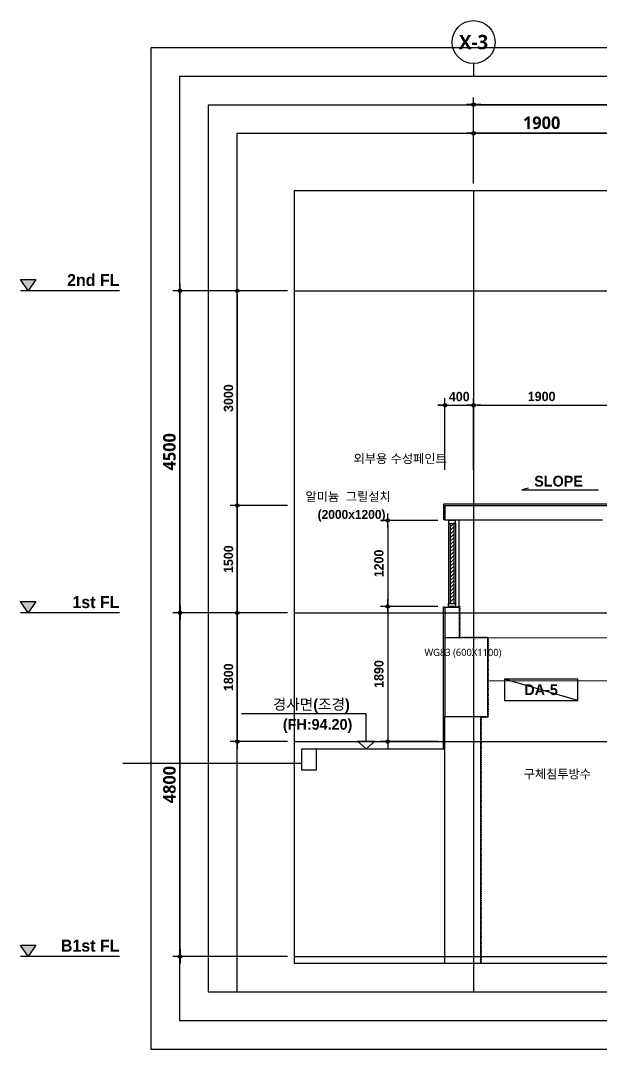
# Model space of a CAD drawing. Header units: millimetres. Extents: x 3106 to 82334, y 1073 to 28529.
# Drawn here: x 48342 to 56439, y 14154 to 28529 of the extents above; entities that cross this region are included whole.
import ezdxf
from ezdxf.enums import TextEntityAlignment as Align

# ---------------------------------------------------------------- set-up
doc = ezdxf.new("R2010")
doc.units = ezdxf.units.MM
doc.header["$LTSCALE"] = 50
doc.linetypes.add('HID', pattern=[0.5, 0.25, -0.25])
doc.linetypes.add('주단면도-1$0$STD_CENTER', pattern=[66, 60, -2, 2, -2])
doc.layers.get('Defpoints').update_dxf_attribs({"color": 153})
for name, color, linetype in [('0SYMB', 7, 'Continuous'), ('A-ANNO-DIM', 4, 'Continuous'), ('A-ANNO-TEXT1', 7, 'Continuous'), ('A-MARK', 7, 'Continuous'), ('A-MKXS-TEXT1', 3, 'Continuous'), ('A-ST-AXIS-BUB', 7, 'Continuous'), ('AA-XXXX-TXT2', 3, 'Continuous'), ('CON', 2, 'Continuous'), ('DIM', 7, 'Continuous'), ('ELE8', 8, 'Continuous'), ('FIN', 5, 'Continuous'), ('FIN2', 5, 'Continuous'), ('HID', 7, 'HID'), ('Leader', 7, 'Continuous'), ('WIN', 4, 'Continuous'), ('주단면도-1$0$A-ST-AXIS-CEN', 252, '주단면도-1$0$STD_CENTER'), ('주단면도-1$0$A-ST-CONC', 2, 'Continuous')]:
    doc.layers.add(name, color=color, linetype=linetype)
doc.layers.add('A-XXXX-NPLT', color=144, linetype='Continuous', lineweight=15, plot=False)
doc.layers.add('G(그리드1)', color=185, linetype='Continuous', plot=False)
doc.layers.add('G(그리드2)', color=235, linetype='Continuous', plot=False)
doc.styles.add('2020음성 1차', font='나눔고딕Bold.ttf')
doc.styles.add('SH_진천_나눔', font='')
doc.styles.add('맑은고딕', font='')
doc.styles.get('SH_진천_나눔').set_extended_font_data('NanumGothic', bold=True)
doc.styles.get('맑은고딕').set_extended_font_data('Malgun Gothic')
doc.dimstyles.new('SHP 50', dxfattribs={"dimscale": 50, "dimtxt": 3.5, "dimasz": 1, "dimexe": 2, "dimexo": 2, "dimgap": 1, "dimtad": 1, "dimdec": 0, "dimzin": 0, "dimdsep": 46, "dimtxsty": 'SH_진천_나눔', "dimblk": 'DIMDOT', "dimcen": 0.09, "dimclrd": 256, "dimclre": 256, "dimclrt": 3, "dimadec": 0, "dimazin": 1, "dimtfac": 1, "dimtdec": 0, "dimtix": 1, "dimtmove": 2, "dimatfit": 0, "dimldrblk": 'DIMDOT', "dimfxl": 1, "dimtolj": 1, "dimtzin": 0, "dimlwd": -1, "dimlwe": -1, "dimarcsym": 0})
doc.dimstyles.new('SHP 50내부', dxfattribs={"dimscale": 50, "dimtxt": 2.6, "dimasz": 1, "dimexe": 2, "dimexo": 2, "dimgap": 1, "dimtad": 1, "dimdec": 0, "dimzin": 0, "dimdsep": 46, "dimtxsty": '2020음성 1차', "dimblk": 'DIMDOT', "dimcen": 0.09, "dimclrd": 256, "dimclre": 256, "dimclrt": 3, "dimadec": 0, "dimazin": 1, "dimtfac": 1, "dimtdec": 0, "dimtix": 1, "dimtmove": 2, "dimatfit": 0, "dimldrblk": 'DIMDOT', "dimfxl": 1, "dimtolj": 1, "dimtzin": 0, "dimlwd": -1, "dimlwe": -1, "dimarcsym": 0})

# ---------------------------------------------------------------- blocks, each defined once
blk = doc.blocks.new('DIMDOT')
at = {"color": 0}
blk.add_line((-2, 0), (2, 0), dxfattribs=at)
for radius in [0.5, 0.25]:
    blk.add_circle((0, 0), radius, dxfattribs=at)
blk = doc.blocks.new('*D1186')
at = {"layer": 'Defpoints', "color": 0}
for p in [(59968, 27354), (54668, 26154), (59968, 26154)]:
    blk.add_point(p, dxfattribs=at)
at = {"layer": 'DIM'}
for p, q in [((54668, 26254), (54668, 27454)), ((54718, 27354), (59918, 27354)), ((59968, 26254), (59968, 27454))]:
    blk.add_line(p, q, dxfattribs=at)
at = {"layer": 'DIM', "linetype": 'ByBlock', "xscale": 50, "yscale": 50, "zscale": 50, "rotation": 180}
blk.add_blockref('DIMDOT', (54668, 27354), dxfattribs=at)
at = {"layer": 'DIM', "linetype": 'ByBlock', "xscale": 50, "yscale": 50, "zscale": 50}
blk.add_blockref('DIMDOT', (59968, 27354), dxfattribs=at)
at = {"layer": 'DIM', "color": 3, "insert": (57318, 27500), "char_height": 175, "attachment_point": 5, "style": 'SH_진천_나눔'}
blk.add_mtext('\\A1;5300', dxfattribs=at)
blk = doc.blocks.new('*D1187')
at = {"layer": 'Defpoints', "color": 0}
for p in [(54668, 26954), (54668, 26154), (56568, 26154)]:
    blk.add_point(p, dxfattribs=at)
at = {"layer": 'DIM'}
for p, q in [((54668, 26254), (54668, 27054)), ((56568, 26254), (56568, 27054)), ((56518, 26954), (54718, 26954))]:
    blk.add_line(p, q, dxfattribs=at)
at = {"layer": 'DIM', "linetype": 'ByBlock', "xscale": 50, "yscale": 50, "zscale": 50, "rotation": 180}
blk.add_blockref('DIMDOT', (54668, 26954), dxfattribs=at)
at = {"layer": 'DIM', "linetype": 'ByBlock', "xscale": 50, "yscale": 50, "zscale": 50}
blk.add_blockref('DIMDOT', (56568, 26954), dxfattribs=at)
at = {"layer": 'DIM', "color": 3, "insert": (55618, 27100), "char_height": 175, "attachment_point": 5, "style": 'SH_진천_나눔'}
blk.add_mtext('\\A1;1900', dxfattribs=at)
blk = doc.blocks.new('A-ST-AXIS-BUB-1')
at = {"layer": 'A-ST-AXIS-BUB'}
blk.add_line((0, 350), (0, 0), dxfattribs=at)
blk.add_circle((0, 950), 600, dxfattribs=at)
blk = doc.blocks.new('Level - GL_Architecture-538196-단면도-1')
at = {"layer": 'A-MARK'}
blk.add_hatch(color=256, dxfattribs=at).paths.add_polyline_path([(-50332, 900), (-49732, 0), (-49132, 900)], flags=0)
for p, q in [((-50332, 900), (-49132, 900)), ((-49732, 0), (-50332, 900)), ((-49132, 900), (-49732, 0)), ((-42506, 0), (-50332, 0))]:
    blk.add_line(p, q, dxfattribs=at)
blk = doc.blocks.new('*D1191')
at = {"layer": 'Defpoints', "color": 0}
for p in [(50568, 20254), (52168, 20254), (52168, 15454)]:
    blk.add_point(p, dxfattribs=at)
at = {"layer": 'DIM'}
for p, q in [((52068, 20254), (50468, 20254)), ((50568, 15504), (50568, 20204)), ((52068, 15454), (50468, 15454))]:
    blk.add_line(p, q, dxfattribs=at)
at = {"layer": 'DIM', "linetype": 'ByBlock', "xscale": 50, "yscale": 50, "zscale": 50}
for p, rotation in [((50568, 20254), 90), ((50568, 15454), 270)]:
    blk.add_blockref('DIMDOT', p, dxfattribs=dict(at, rotation=rotation))
at = {"layer": 'DIM', "color": 3, "insert": (50421, 17854), "char_height": 175, "attachment_point": 5, "rotation": 90, "style": 'SH_진천_나눔'}
blk.add_mtext('\\A1;4800', dxfattribs=at)
blk = doc.blocks.new('*D1193')
at = {"layer": 'A-ANNO-DIM'}
for p, q in [((54168, 21544), (53368, 21544)), ((53468, 21494), (53468, 20394)), ((54168, 20344), (53368, 20344))]:
    blk.add_line(p, q, dxfattribs=at)
at = {"layer": 'Defpoints', "color": 0}
for p in [(54268, 21544), (53468, 20344), (54268, 20344)]:
    blk.add_point(p, dxfattribs=at)
at = {"layer": 'A-ANNO-DIM', "linetype": 'ByBlock', "xscale": 50, "yscale": 50, "zscale": 50}
for p, rotation in [((53468, 21544), 90), ((53468, 20344), 270)]:
    blk.add_blockref('DIMDOT', p, dxfattribs=dict(at, rotation=rotation))
at = {"layer": 'A-ANNO-DIM', "color": 3, "insert": (53346, 20944), "char_height": 130, "attachment_point": 5, "rotation": 90, "style": '2020음성 1차'}
blk.add_mtext('\\A1;1200', dxfattribs=at)
blk = doc.blocks.new('*D1194')
at = {"layer": 'A-ANNO-DIM'}
for p, q in [((52068, 20254), (51268, 20254)), ((51368, 20204), (51368, 18504)), ((52068, 18454), (51268, 18454))]:
    blk.add_line(p, q, dxfattribs=at)
at = {"layer": 'Defpoints', "color": 0}
for p in [(52168, 20254), (51368, 18454), (52168, 18454)]:
    blk.add_point(p, dxfattribs=at)
at = {"layer": 'A-ANNO-DIM', "linetype": 'ByBlock', "xscale": 50, "yscale": 50, "zscale": 50}
for p, rotation in [((51368, 20254), 90), ((51368, 18454), 270)]:
    blk.add_blockref('DIMDOT', p, dxfattribs=dict(at, rotation=rotation))
at = {"layer": 'A-ANNO-DIM', "color": 3, "insert": (51246, 19354), "char_height": 130, "attachment_point": 5, "rotation": 90, "style": '2020음성 1차'}
blk.add_mtext('\\A1;1800', dxfattribs=at)
blk = doc.blocks.new('*D1200')
at = {"layer": 'Defpoints', "color": 0}
for p in [(50568, 24754), (52168, 24754), (52168, 20254)]:
    blk.add_point(p, dxfattribs=at)
at = {"layer": 'DIM'}
for p, q in [((52068, 24754), (50468, 24754)), ((50568, 20304), (50568, 24704)), ((52068, 20254), (50468, 20254))]:
    blk.add_line(p, q, dxfattribs=at)
at = {"layer": 'DIM', "linetype": 'ByBlock', "xscale": 50, "yscale": 50, "zscale": 50}
for p, rotation in [((50568, 24754), 90), ((50568, 20254), 270)]:
    blk.add_blockref('DIMDOT', p, dxfattribs=dict(at, rotation=rotation))
at = {"layer": 'DIM', "color": 3, "insert": (50421, 22504), "char_height": 175, "attachment_point": 5, "rotation": 90, "style": 'SH_진천_나눔'}
blk.add_mtext('\\A1;4500', dxfattribs=at)
blk = doc.blocks.new('*D1203')
at = {"layer": 'A-ANNO-DIM'}
for p, q in [((54668, 22254), (54668, 23254)), ((54718, 23154), (56518, 23154)), ((56568, 22254), (56568, 23254))]:
    blk.add_line(p, q, dxfattribs=at)
at = {"layer": 'Defpoints', "color": 0}
for p in [(56568, 23154), (54668, 22154), (56568, 22154)]:
    blk.add_point(p, dxfattribs=at)
at = {"layer": 'A-ANNO-DIM', "linetype": 'ByBlock', "xscale": 50, "yscale": 50, "zscale": 50, "rotation": 180}
blk.add_blockref('DIMDOT', (54668, 23154), dxfattribs=at)
at = {"layer": 'A-ANNO-DIM', "linetype": 'ByBlock', "xscale": 50, "yscale": 50, "zscale": 50}
blk.add_blockref('DIMDOT', (56568, 23154), dxfattribs=at)
at = {"layer": 'A-ANNO-DIM', "color": 3, "insert": (55618, 23276), "char_height": 130, "attachment_point": 5, "style": '2020음성 1차'}
blk.add_mtext('\\A1;1900', dxfattribs=at)
blk = doc.blocks.new('*D1204')
at = {"layer": 'A-ANNO-DIM'}
for p, q in [((54168, 20344), (53368, 20344)), ((53468, 20294), (53468, 18504)), ((54168, 18454), (53368, 18454))]:
    blk.add_line(p, q, dxfattribs=at)
at = {"layer": 'Defpoints', "color": 0}
for p in [(54268, 20344), (53468, 18454), (54268, 18454)]:
    blk.add_point(p, dxfattribs=at)
at = {"layer": 'A-ANNO-DIM', "linetype": 'ByBlock', "xscale": 50, "yscale": 50, "zscale": 50}
for p, rotation in [((53468, 20344), 90), ((53468, 18454), 270)]:
    blk.add_blockref('DIMDOT', p, dxfattribs=dict(at, rotation=rotation))
at = {"layer": 'A-ANNO-DIM', "color": 3, "insert": (53346, 19399), "char_height": 130, "attachment_point": 5, "rotation": 90, "style": '2020음성 1차'}
blk.add_mtext('\\A1;1890', dxfattribs=at)
blk = doc.blocks.new('*D1205')
at = {"layer": 'A-ANNO-DIM'}
for p, q in [((52068, 21754), (51268, 21754)), ((51368, 21704), (51368, 20304)), ((52068, 20254), (51268, 20254))]:
    blk.add_line(p, q, dxfattribs=at)
at = {"layer": 'Defpoints', "color": 0}
for p in [(52168, 21754), (51368, 20254), (52168, 20254)]:
    blk.add_point(p, dxfattribs=at)
at = {"layer": 'A-ANNO-DIM', "linetype": 'ByBlock', "xscale": 50, "yscale": 50, "zscale": 50}
for p, rotation in [((51368, 21754), 90), ((51368, 20254), 270)]:
    blk.add_blockref('DIMDOT', p, dxfattribs=dict(at, rotation=rotation))
at = {"layer": 'A-ANNO-DIM', "color": 3, "insert": (51246, 21004), "char_height": 130, "attachment_point": 5, "rotation": 90, "style": '2020음성 1차'}
blk.add_mtext('\\A1;1500', dxfattribs=at)
blk = doc.blocks.new('*D1206')
at = {"layer": 'A-ANNO-DIM'}
for p, q in [((52068, 24754), (51268, 24754)), ((51368, 24704), (51368, 21804)), ((52068, 21754), (51268, 21754))]:
    blk.add_line(p, q, dxfattribs=at)
at = {"layer": 'Defpoints', "color": 0}
for p in [(52168, 24754), (51368, 21754), (52168, 21754)]:
    blk.add_point(p, dxfattribs=at)
at = {"layer": 'A-ANNO-DIM', "linetype": 'ByBlock', "xscale": 50, "yscale": 50, "zscale": 50}
for p, rotation in [((51368, 24754), 90), ((51368, 21754), 270)]:
    blk.add_blockref('DIMDOT', p, dxfattribs=dict(at, rotation=rotation))
at = {"layer": 'A-ANNO-DIM', "color": 3, "insert": (51246, 23254), "char_height": 130, "attachment_point": 5, "rotation": 90, "style": '2020음성 1차'}
blk.add_mtext('\\A1;3000', dxfattribs=at)
blk = doc.blocks.new('*D1212')
at = {"layer": 'A-ANNO-DIM'}
for p, q in [((54218, 23154), (54168, 23154)), ((54268, 22254), (54268, 23254)), ((54268, 23154), (54668, 23154)), ((54668, 22254), (54668, 23254)), ((54718, 23154), (54768, 23154))]:
    blk.add_line(p, q, dxfattribs=at)
at = {"layer": 'Defpoints', "color": 0}
for p in [(54668, 23154), (54268, 22154), (54668, 22154)]:
    blk.add_point(p, dxfattribs=at)
at = {"layer": 'A-ANNO-DIM', "linetype": 'ByBlock', "xscale": 50, "yscale": 50, "zscale": 50}
blk.add_blockref('DIMDOT', (54268, 23154), dxfattribs=at)
at = {"layer": 'A-ANNO-DIM', "linetype": 'ByBlock', "xscale": 50, "yscale": 50, "zscale": 50, "rotation": 180}
blk.add_blockref('DIMDOT', (54668, 23154), dxfattribs=at)
at = {"layer": 'A-ANNO-DIM', "color": 3, "insert": (54468, 23275), "char_height": 130, "attachment_point": 5, "style": '2020음성 1차'}
blk.add_mtext('\\A1;400', dxfattribs=at)

msp = doc.modelspace()

# ---------------------------------------------------------------- linework, layer by layer
at = {"layer": '0SYMB'}
msp.add_lwpolyline([(56122.5, 19329.3), (55097.5, 19329.3), (55097.5, 19029.3), (56122.5, 19029.3)], close=True, dxfattribs=at)
at = {"layer": 'A-MARK'}
for p, q in [((53167.5, 18840.9), (51427.1, 18840.9)), ((53167.5, 18460.4), (53167.5, 18840.9)), ((53047.1, 18460.4), (53287.9, 18460.4)), ((53167.5, 18353.9), (53047.1, 18460.4)), ((53287.9, 18460.4), (53167.5, 18353.9))]:
    msp.add_line(p, q, dxfattribs=at)
at = {"layer": 'A-XXXX-NPLT'}
for p, q in [((63092.5, 19903.9), (54867.5, 19903.9)), ((63092.5, 19303.9), (54867.5, 19303.9))]:
    msp.add_line(p, q, dxfattribs=at)
msp.add_lwpolyline([(54267.5, 18803.9), (54867.5, 18803.9), (54867.5, 19903.9), (54267.5, 19903.9)], close=True, dxfattribs=at)
at = {"layer": 'CON', "ltscale": 200}
for p, q in [((54267.5, 21753.9), (54267.5, 21553.9)), ((54267.5, 20333.9), (54467.5, 20333.9))]:
    msp.add_line(p, q, dxfattribs=at)
at = {"layer": 'ELE8'}
msp.add_line((54467.5, 20333.9), (54467.5, 21553.9), dxfattribs=at)
at = {"layer": 'FIN'}
for points in [[(54392.5, 21513.9), (54392.5, 21503.9), (54342.5, 21453.9), (54342.5, 21443.9)], [(54392.5, 21463.9), (54392.5, 21453.9), (54342.5, 21403.9), (54342.5, 21393.9)], [(54392.5, 21413.9), (54392.5, 21403.9), (54342.5, 21353.9), (54342.5, 21343.9)], [(54392.5, 21363.9), (54392.5, 21353.9), (54342.5, 21303.9), (54342.5, 21293.9)], [(54392.5, 21313.9), (54392.5, 21303.9), (54342.5, 21253.9), (54342.5, 21243.9)], [(54392.5, 21263.9), (54392.5, 21253.9), (54342.5, 21203.9), (54342.5, 21193.9)], [(54392.5, 21213.9), (54392.5, 21203.9), (54342.5, 21153.9), (54342.5, 21143.9)], [(54392.5, 21163.9), (54392.5, 21153.9), (54342.5, 21103.9), (54342.5, 21093.9)], [(54392.5, 21113.9), (54392.5, 21103.9), (54342.5, 21053.9), (54342.5, 21043.9)], [(54392.5, 21063.9), (54392.5, 21053.9), (54342.5, 21003.9), (54342.5, 20993.9)], [(54392.5, 21013.9), (54392.5, 21003.9), (54342.5, 20953.9), (54342.5, 20943.9)], [(54392.5, 20963.9), (54392.5, 20953.9), (54342.5, 20903.9), (54342.5, 20893.9)], [(54392.5, 20913.9), (54392.5, 20903.9), (54342.5, 20853.9), (54342.5, 20843.9)], [(54392.5, 20863.9), (54392.5, 20853.9), (54342.5, 20803.9), (54342.5, 20793.9)], [(54392.5, 20813.9), (54392.5, 20803.9), (54342.5, 20753.9), (54342.5, 20743.9)], [(54392.5, 20763.9), (54392.5, 20753.9), (54342.5, 20703.9), (54342.5, 20693.9)], [(54392.5, 20713.9), (54392.5, 20703.9), (54342.5, 20653.9), (54342.5, 20643.9)], [(54392.5, 20663.9), (54392.5, 20653.9), (54342.5, 20603.9), (54342.5, 20593.9)], [(54392.5, 20613.9), (54392.5, 20603.9), (54342.5, 20553.9), (54342.5, 20543.9)], [(54392.5, 20563.9), (54392.5, 20553.9), (54342.5, 20503.9), (54342.5, 20493.9)], [(54392.5, 20513.9), (54392.5, 20503.9), (54342.5, 20453.9), (54342.5, 20443.9)], [(54392.5, 20463.9), (54392.5, 20453.9), (54342.5, 20403.9), (54342.5, 20393.9)]]:
    msp.add_lwpolyline(points, dxfattribs=at)
at = {"layer": 'FIN2'}
for p, q in [((56687.5, 21773.9), (54247.5, 21773.9)), ((54267.5, 21553.9), (54247.5, 21553.9)), ((54267.5, 20333.9), (54247.5, 20333.9))]:
    msp.add_line(p, q, dxfattribs=at)
at = {"layer": 'FIN2', "ltscale": 200}
for p, q in [((54247.5, 21773.9), (54247.5, 21553.9)), ((54247.5, 18353.9), (54247.5, 20333.9))]:
    msp.add_line(p, q, dxfattribs=at)
at = {"layer": 'G(그리드1)'}
for points in [[(50167.5, 28153.9), (73267.5, 28153.9), (73267.5, 14153.9), (50167.5, 14153.9)], [(50567.5, 27753.9), (72867.5, 27753.9), (72867.5, 14553.9), (50567.5, 14553.9)], [(50967.5, 27353.9), (72467.5, 27353.9), (72467.5, 14953.9), (50967.5, 14953.9)], [(51367.5, 26953.9), (72067.5, 26953.9), (72067.5, 14953.9), (51367.5, 14953.9)], [(52167.5, 26153.9), (71267.5, 26153.9), (71267.5, 15353.9), (52167.5, 15353.9)]]:
    msp.add_lwpolyline(points, close=True, dxfattribs=at)
at = {"layer": 'G(그리드2)'}
msp.add_line((56122.5, 19029.3), (55097.5, 19329.3), dxfattribs=at)
at = {"layer": 'HID', "color": 8}
for p, q in [((54417.5, 20343.9), (54477.5, 20343.9)), ((54477.5, 20343.9), (54477.5, 19913.9)), ((54477.5, 19913.9), (54877.5, 19913.9)), ((54877.5, 18793.9), (54877.5, 19913.9)), ((54777.5, 15353.9), (54777.5, 18793.9)), ((54777.5, 18793.9), (54877.5, 18793.9))]:
    msp.add_line(p, q, dxfattribs=at)
at = {"layer": 'Leader'}
for points in [[(55047.5, 21773.9, 0, 31.3, 0), (55000.6, 21855.1, 0, 0, 0), (54680.9, 22408.9, 0, 0, 0), (54402.5, 22408.9, 0, 0, 0)], [(54317.5, 21243.9, 0, 31.3, 0), (54270.6, 21325.1, 0, 0, 0), (53950.9, 21878.9, 0, 0, 0), (53672.5, 21878.9, 0, 0, 0)], [(54777.5, 17654.2, 0, 31.3, 0), (54824.4, 17735.4, 0, 0, 0), (54984.2, 18012.3, 0, 0, 0), (55262.6, 18012.3, 0, 0, 0)]]:
    msp.add_lwpolyline(points, format="xyseb", dxfattribs=at)
msp.add_lwpolyline([(55434.7, 21996.6), (55341.9, 21971.8), (56410.3, 21971.8)], dxfattribs=at)
msp.add_lwpolyline([(55434.7, 21996.6), (55341.9, 21971.8), (56410.3, 21971.8)], dxfattribs=at)
at = {"layer": 'WIN'}
for p, q in [((54317.5, 21503.9), (54317.5, 20383.9)), ((54417.5, 21503.9), (54417.5, 20383.9))]:
    msp.add_line(p, q, dxfattribs=at)
at = {"layer": 'WIN', "color": 8}
for p, q in [((54342.5, 21503.9), (54342.5, 20383.9)), ((54392.5, 21503.9), (54392.5, 20383.9))]:
    msp.add_line(p, q, dxfattribs=at)
at = {"layer": 'WIN'}
for points in [[(54317.5, 21503.9), (54317.5, 21503.9), (54317.5, 21503.9), (54317.5, 21503.9), (54417.5, 21503.9), (54417.5, 21543.9), (54317.5, 21543.9), (54317.5, 21503.9)], [(54317.5, 20383.9), (54317.5, 20383.9), (54317.5, 20383.9), (54317.5, 20383.9), (54417.5, 20383.9), (54417.5, 20343.9), (54317.5, 20343.9), (54317.5, 20383.9)]]:
    msp.add_lwpolyline(points, close=True, dxfattribs=at)
at = {"layer": '주단면도-1$0$A-ST-AXIS-CEN', "linetype": 'Continuous'}
for p, q in [((54667.5, 26153.9), (54667.5, 14953.9)), ((52167.5, 24753.9), (71267.5, 24753.9)), ((52167.5, 20253.9), (71267.5, 20253.9)), ((52167.5, 18453.9), (71267.5, 18453.9)), ((52167.5, 15453.9), (71267.5, 15453.9))]:
    msp.add_line(p, q, dxfattribs=at)
at = {"layer": '주단면도-1$0$A-ST-CONC'}
for p, q in [((54267.5, 21753.9), (56667.5, 21753.9)), ((54267.5, 21553.9), (56467.5, 21553.9)), ((54267.5, 20333.9), (54267.5, 19903.9)), ((54467.5, 20333.9), (54467.5, 19903.9)), ((54267.5, 15353.9), (54267.5, 18803.9)), ((54767.5, 15353.9), (54767.5, 18803.9))]:
    msp.add_line(p, q, dxfattribs=at)
for points in [[(54267.5, 18803.9), (54867.5, 18803.9), (54867.5, 19903.9), (54267.5, 19903.9)], [(52267.5, 18353.9), (52467.5, 18353.9), (52467.5, 18053.9), (52267.5, 18053.9)]]:
    msp.add_lwpolyline(points, close=True, dxfattribs=at)
for points in [[(52267.5, 18353.9), (54267.5, 18353.9)], [(49767.5, 18153.9), (52267.5, 18153.9)]]:
    msp.add_lwpolyline(points, dxfattribs=at)

# ---------------------------------------------------------------- block references
at = {"layer": 'A-MARK', "xscale": 0.1763668430335096, "yscale": 0.1763668430335096, "zscale": 0.1763668430335096}
for p in [(57218.7, 24753.9), (57218.7, 20253.9), (57218.7, 15453.9)]:
    msp.add_blockref('Level - GL_Architecture-538196-단면도-1', p, dxfattribs=at)
at = {"layer": 'A-ST-AXIS-BUB', "xscale": 0.5, "yscale": 0.5, "zscale": 0.5}
msp.add_blockref('A-ST-AXIS-BUB-1', (54667.5, 27753.9), dxfattribs=at)

# ---------------------------------------------------------------- texts
at = {"layer": 'A-ANNO-TEXT1', "style": 'SH_진천_나눔'}
msp.add_text('X-3', height=200, dxfattribs=at).set_placement((54667.5, 28228.9), align=Align.MIDDLE_CENTER)
at = {"layer": 'A-MKXS-TEXT1', "style": '2020음성 1차'}
for s, p in [('외부용 수성페인트', (52992.2, 22408.9)), ('알미늄  그릴설치', (52319.7, 21878.9)), ('(2000x1200)', (52489.6, 21628.9))]:
    msp.add_text(s, height=125, dxfattribs=at).set_placement(p, align=Align.MIDDLE_LEFT)
for s, p in [('SLOPE', (55854.5, 22093.4)), ('DA-5', (55610, 19179.3))]:
    msp.add_text(s, height=150, dxfattribs=at).set_placement(p, align=Align.MIDDLE_CENTER)
msp.add_text('경사면(조경)', height=150, dxfattribs=at).set_placement((51864.7, 18900.8))
msp.add_text('(FH:94.20)', height=150, dxfattribs=at).set_placement((52974.3, 18620.7), align=Align.RIGHT)
msp.add_text('구체침투방수', height=125, dxfattribs=at).set_placement((56308.3, 18003), align=Align.MIDDLE_RIGHT)
at = {"layer": 'A-XXXX-NPLT', "style": '맑은고딕'}
msp.add_text('WG83 (600X1100)', height=100, dxfattribs=at).set_placement((54519.4, 19690.7), align=Align.MIDDLE)
at = {"layer": 'AA-XXXX-TXT2', "style": '2020음성 1차'}
for s, p in [('2nd FL', (49722.1, 24903.9)), ('1st FL', (49722.1, 20403.9)), ('B1st FL', (49722.1, 15603.9))]:
    msp.add_text(s, height=166.67, dxfattribs=at).set_placement(p, align=Align.MIDDLE_RIGHT)

# ---------------------------------------------------------------- dimensions: what is measured, and where the dimension line sits
at = {"layer": 'A-ANNO-DIM'}
for base, p1, p2, angle, picture, middle in [((51367.5, 21753.9), (52167.5, 24753.9), (52167.5, 21753.9), 270, '*D1206', (51245.8, 23253.9)), ((54667.5, 23153.9), (54267.5, 22153.9), (54667.5, 22153.9), 0, '*D1212', (54467.5, 23275.2)), ((56567.5, 23153.9), (54667.5, 22153.9), (56567.5, 22153.9), 0, '*D1203', (55617.5, 23275.6)), ((51367.5, 20253.9), (52167.5, 21753.9), (52167.5, 20253.9), 270, '*D1205', (51246, 21003.9)), ((53467.5, 20343.9), (54267.5, 21543.9), (54267.5, 20343.9), 270, '*D1193', (53346, 20943.9)), ((53467.5, 18453.9), (54267.5, 20343.9), (54267.5, 18453.9), 270, '*D1204', (53345.8, 19398.9)), ((51367.5, 18453.9), (52167.5, 20253.9), (52167.5, 18453.9), 270, '*D1194', (51245.8, 19353.9))]:
    dim = msp.add_linear_dim(base=base, p1=p1, p2=p2, angle=angle, dimstyle='SHP 50내부', override={"dimtxsty": '2020음성 1차', "dimldrblk": 'DIMDOT'}, dxfattribs=at)
    dim.commit()
    dim.dimension.update_dxf_attribs({"geometry": picture, "text_midpoint": middle})
at = {"layer": 'DIM'}
dim = msp.add_linear_dim(base=(59967.5, 27353.9), p1=(54667.5, 26153.9), p2=(59967.5, 26153.9), dimstyle='SHP 50', override={"dimtxsty": 'SH_진천_나눔', "dimldrblk": 'DIMDOT'}, dxfattribs=at)
dim.commit()
dim.dimension.update_dxf_attribs({"geometry": '*D1186', "text_midpoint": (57317.5, 27500.5)})
for base, p1, p2, angle, picture, middle in [((54667.5, 26953.9), (56567.5, 26153.9), (54667.5, 26153.9), 0, '*D1187', (55617.5, 27100.5)), ((50567.5, 24753.9), (52167.5, 20253.9), (52167.5, 24753.9), 90, '*D1200', (50421.3, 22503.9)), ((50567.5, 20253.9), (52167.5, 15453.9), (52167.5, 20253.9), 90, '*D1191', (50420.9, 17853.9))]:
    dim = msp.add_linear_dim(base=base, p1=p1, p2=p2, angle=angle, dimstyle='SHP 50', override={"dimtxsty": 'SH_진천_나눔', "dimldrblk": 'DIMDOT'}, dxfattribs=at)
    dim.commit()
    dim.dimension.update_dxf_attribs({"geometry": picture, "text_midpoint": middle})

doc.saveas('drawing.dxf')
